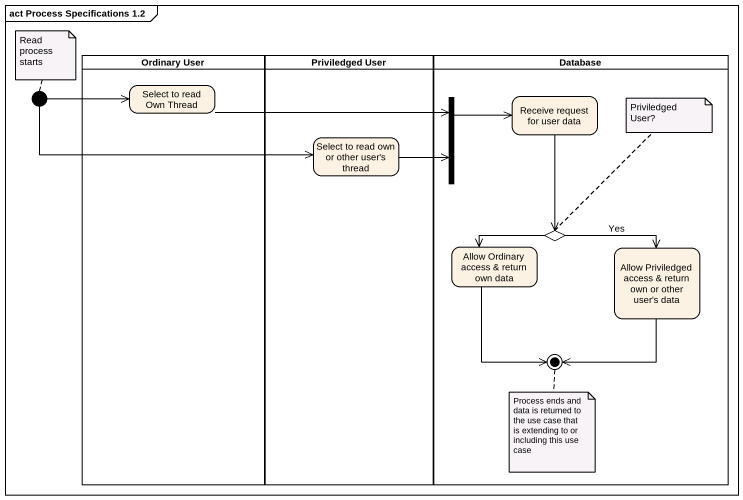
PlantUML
@startuml
mainframe act Process Specifications 1.2
hide empty description
state initial1 <<start>>
state "Ordinary User" as Ordinary_User <<partition>> {
  state "Select to read Own Thread" as Select_to_read_Own_Thread
}
state "Priviledged User" as Priviledged_User <<partition>> {
  state "Select to read own or other user's thread" as Select_to_read_own_or_other
}
state "Database" as Database_ <<partition>> {
  state fork1 <<join>>
  state "Receive request for user data" as Receive_request_for_user
  state choice1 <<choice>>
  state "Allow Ordinary access & return own data" as Allow_Ordinary_access
  state "Allow Priviledged access & return own or other user's data" as Allow_Priviledged_access
  state final1 <<end>>
}
initial1 -right-> Select_to_read_Own_Thread
initial1 -right-> Select_to_read_own_or_other
Select_to_read_Own_Thread -right-> fork1
fork1 -right-> Receive_request_for_user
Receive_request_for_user --> choice1
Select_to_read_own_or_other -right-> fork1
choice1 -left-> Allow_Ordinary_access
choice1 -right-> Allow_Priviledged_access : Yes
Allow_Ordinary_access --> final1
Allow_Priviledged_access --> final1
note top of initial1 : Read process starts
note top of choice1 : Priviledged User?
note bottom of final1 : Process ends and data is returned to the use case that is extending to or including this use case
@enduml
